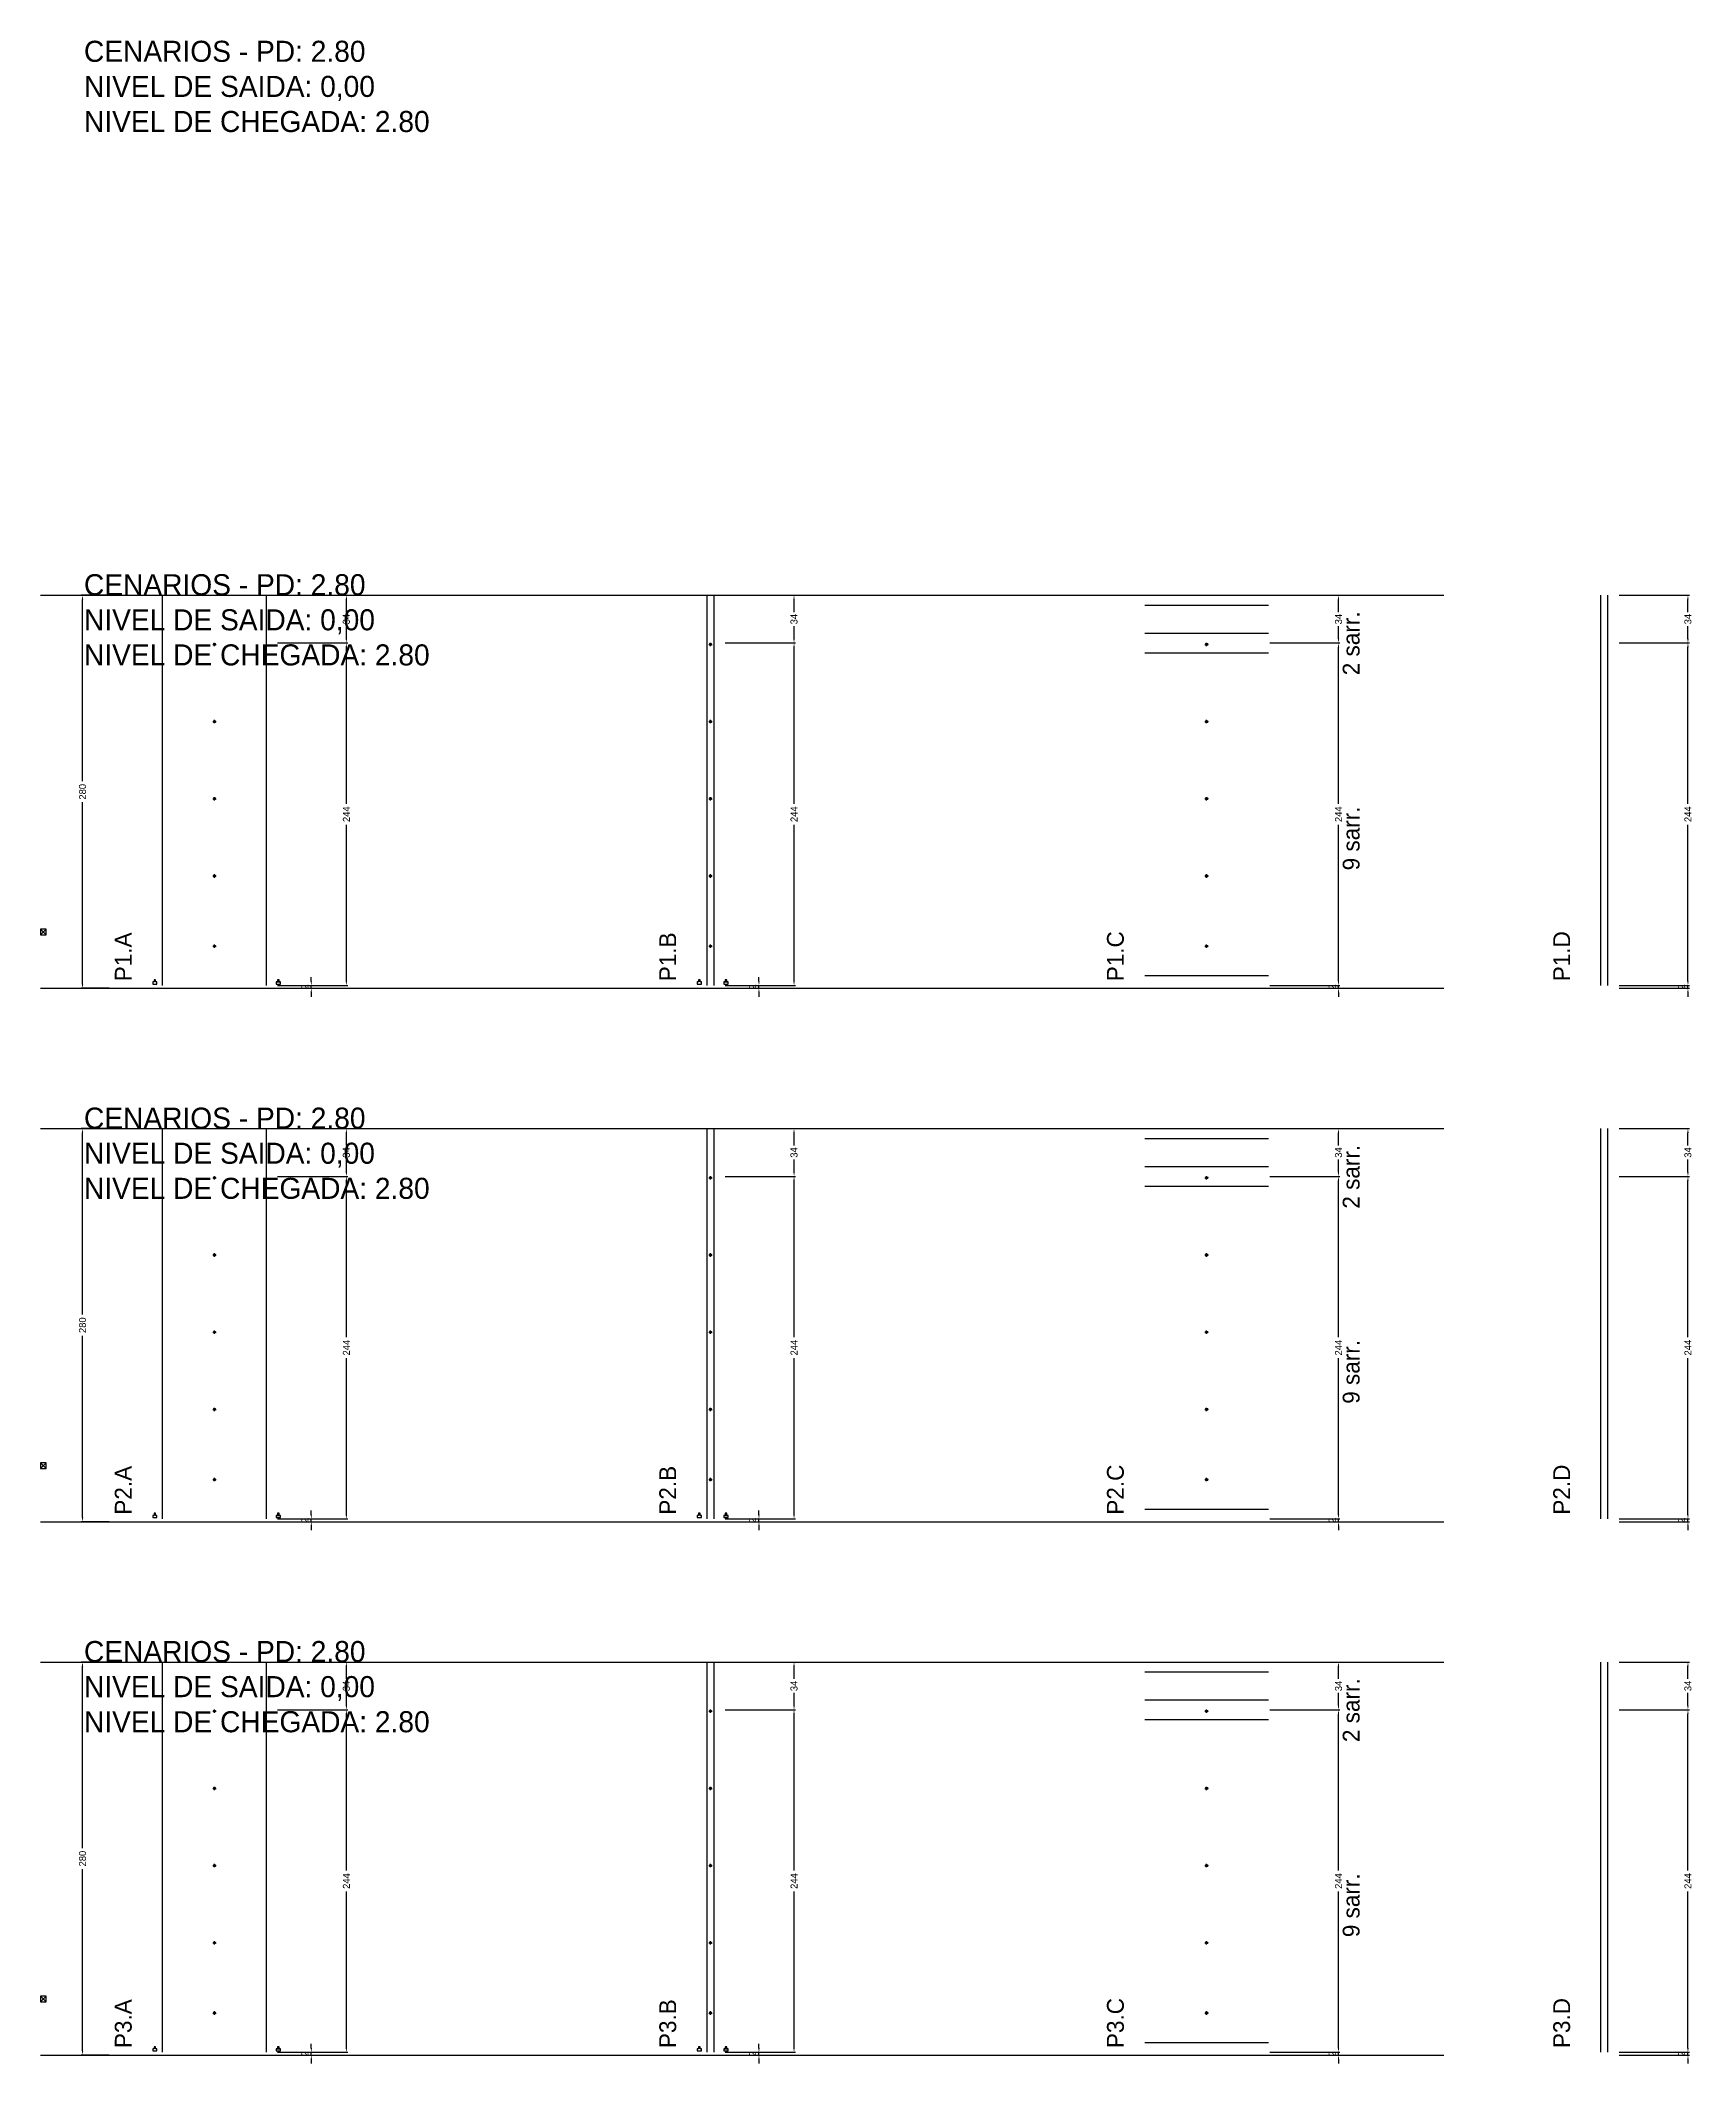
# Model space of a CAD drawing. Header units: centimetres. Extents: x -7000 to 4307, y -13306 to 295.
# Drawn here: x -7000 to -5823, y -1146 to 295 of the extents above; entities that cross this region are included whole.
import ezdxf

# ---------------------------------------------------------------- set-up
doc = ezdxf.new("R2010")
doc.units = ezdxf.units.CM
doc.linetypes.add('DASHED', pattern=[2, -2])
for name, color, linetype in [('COTA', 241, 'Continuous'), ('COTAS FURACAO', 16, 'Continuous'), ('NOMENCLATURA', 7, 'Continuous'), ('Nível', 160, 'Continuous'), ('SARR_2.2x7', 40, 'Continuous')]:
    doc.layers.add(name, color=color, linetype=linetype)
doc.dimstyles.new('PAINEL-NOVA', dxfattribs={"dimtxt": 5, "dimasz": 3, "dimexe": 1, "dimexo": 1, "dimgap": 1, "dimtad": 1, "dimcen": 2.5, "dimazin": 3, "dimtfac": 1, "dimtmove": 0, "dimatfit": 3})

# ---------------------------------------------------------------- blocks, each defined once
blk = doc.blocks.new('_CLOSEDFILLED')
at = {"color": 0, "linetype": 'BYBLOCK'}
blk.add_solid([(-1, 0.16), (0, 0), (-1, -0.16)], dxfattribs=at)
blk = doc.blocks.new('*D1')
for p, q in [((-6951, -100), (-6971, -100)), ((-6970, -232.5), (-6970, -103)), ((-6970, -377), (-6970, -247.5)), ((-6951, -380), (-6971, -380))]:
    blk.add_line(p, q)
at = {"layer": 'Defpoints'}
for p in [(-6950, -100), (-6970, -380), (-6950, -380)]:
    blk.add_point(p, dxfattribs=at)
at = {"layer": 'COTA', "xscale": 3, "yscale": 3}
for p, rotation in [((-6970, -100), 90), ((-6970, -380), 270)]:
    blk.add_blockref('_CLOSEDFILLED', p, dxfattribs=dict(at, rotation=rotation))
at = {"layer": 'COTA', "insert": (-6970, -240), "char_height": 5, "attachment_point": 5, "rotation": 90}
blk.add_mtext('280', dxfattribs=at)
blk = doc.blocks.new('MULDURA')
at = {"layer": 'Paineis'}
for p, q in [((0, 0), (4, 4)), ((4, 0), (0, 4))]:
    blk.add_line(p, q, dxfattribs=at)
blk.add_lwpolyline([(0, 0), (4, 0), (4, 4), (0, 4)], close=True, dxfattribs=at)
blk = doc.blocks.new('*D3')
for p, q in [((-6831, -134), (-6781, -134)), ((-6782, -248.5), (-6782, -137)), ((-6782, -375), (-6782, -263.5)), ((-6831, -378), (-6781, -378))]:
    blk.add_line(p, q)
at = {"layer": 'Defpoints'}
for p in [(-6832, -134), (-6832, -378), (-6782, -378)]:
    blk.add_point(p, dxfattribs=at)
at = {"layer": 'COTA', "xscale": 3, "yscale": 3}
for p, rotation in [((-6782, -134), 90), ((-6782, -378), 270)]:
    blk.add_blockref('_CLOSEDFILLED', p, dxfattribs=dict(at, rotation=rotation))
at = {"layer": 'COTA', "insert": (-6782, -256), "char_height": 5, "attachment_point": 5, "rotation": 90}
blk.add_mtext('244', dxfattribs=at)
blk = doc.blocks.new('*D4')
for p, q in [((-6831, -100), (-6781, -100)), ((-6782, -112), (-6782, -103)), ((-6782, -131), (-6782, -122)), ((-6831, -134), (-6781, -134))]:
    blk.add_line(p, q)
at = {"layer": 'Defpoints'}
for p in [(-6832, -100), (-6832, -134), (-6782, -134)]:
    blk.add_point(p, dxfattribs=at)
at = {"layer": 'COTA', "xscale": 3, "yscale": 3}
for p, rotation in [((-6782, -100), 90), ((-6782, -134), 270)]:
    blk.add_blockref('_CLOSEDFILLED', p, dxfattribs=dict(at, rotation=rotation))
at = {"layer": 'COTA', "insert": (-6782, -117), "char_height": 5, "attachment_point": 5, "rotation": 90}
blk.add_mtext('34', dxfattribs=at)
blk = doc.blocks.new('SLIPTEE')
at = {"layer": 'Paineis'}
blk.add_lwpolyline([(0, 0), (3, 0), (3, 1.5), (2, 1.5), (2, 3), (1, 3), (1, 1.5), (0, 1.5)], close=True, dxfattribs=at)
blk = doc.blocks.new('SLIPTDD')
at = {"layer": 'Paineis'}
blk.add_line((0, 1.5), (3, 1.5), dxfattribs=at)
blk.add_lwpolyline([(0, 0), (3, 0), (3, 1.5), (2, 1.5), (2, 3), (1, 3), (1, 1.5), (0, 1.5)], close=True, dxfattribs=at)
blk = doc.blocks.new('furacao')
at = {"layer": 'COTAS FURACAO'}
for p, q in [((-1.2, 0), (1.2, 0)), ((0, -1.2), (0, 1.2))]:
    blk.add_line(p, q, dxfattribs=at)
blk.add_circle((0, 0), 0.8, dxfattribs=at)
blk = doc.blocks.new('*D6')
for p, q in [((-6512, -134), (-6462, -134)), ((-6463, -248.5), (-6463, -137)), ((-6463, -375), (-6463, -263.5)), ((-6512, -378), (-6462, -378))]:
    blk.add_line(p, q)
at = {"layer": 'Defpoints'}
for p in [(-6513, -134), (-6513, -378), (-6463, -378)]:
    blk.add_point(p, dxfattribs=at)
at = {"layer": 'COTA', "xscale": 3, "yscale": 3}
for p, rotation in [((-6463, -134), 90), ((-6463, -378), 270)]:
    blk.add_blockref('_CLOSEDFILLED', p, dxfattribs=dict(at, rotation=rotation))
at = {"layer": 'COTA', "insert": (-6463, -256), "char_height": 5, "attachment_point": 5, "rotation": 90}
blk.add_mtext('244', dxfattribs=at)
blk = doc.blocks.new('*D7')
for p, q in [((-6512, -100), (-6462, -100)), ((-6463, -112), (-6463, -103)), ((-6463, -131), (-6463, -122)), ((-6512, -134), (-6462, -134))]:
    blk.add_line(p, q)
at = {"layer": 'Defpoints'}
for p in [(-6513, -100), (-6513, -134), (-6463, -134)]:
    blk.add_point(p, dxfattribs=at)
at = {"layer": 'COTA', "xscale": 3, "yscale": 3}
for p, rotation in [((-6463, -100), 90), ((-6463, -134), 270)]:
    blk.add_blockref('_CLOSEDFILLED', p, dxfattribs=dict(at, rotation=rotation))
at = {"layer": 'COTA', "insert": (-6463, -117), "char_height": 5, "attachment_point": 5, "rotation": 90}
blk.add_mtext('34', dxfattribs=at)
blk = doc.blocks.new('*D9')
for p, q in [((-6124, -134), (-6074, -134)), ((-6075, -248.5), (-6075, -137)), ((-6075, -375), (-6075, -263.5)), ((-6124, -378), (-6074, -378))]:
    blk.add_line(p, q)
at = {"layer": 'Defpoints'}
for p in [(-6125, -134), (-6125, -378), (-6075, -378)]:
    blk.add_point(p, dxfattribs=at)
at = {"layer": 'COTA', "xscale": 3, "yscale": 3}
for p, rotation in [((-6075, -134), 90), ((-6075, -378), 270)]:
    blk.add_blockref('_CLOSEDFILLED', p, dxfattribs=dict(at, rotation=rotation))
at = {"layer": 'COTA', "insert": (-6075, -256), "char_height": 5, "attachment_point": 5, "rotation": 90}
blk.add_mtext('244', dxfattribs=at)
blk = doc.blocks.new('*D10')
for p, q in [((-6124, -100), (-6074, -100)), ((-6075, -112), (-6075, -103)), ((-6075, -131), (-6075, -122)), ((-6124, -134), (-6074, -134))]:
    blk.add_line(p, q)
at = {"layer": 'Defpoints'}
for p in [(-6125, -100), (-6125, -134), (-6075, -134)]:
    blk.add_point(p, dxfattribs=at)
at = {"layer": 'COTA', "xscale": 3, "yscale": 3}
for p, rotation in [((-6075, -100), 90), ((-6075, -134), 270)]:
    blk.add_blockref('_CLOSEDFILLED', p, dxfattribs=dict(at, rotation=rotation))
at = {"layer": 'COTA', "insert": (-6075, -117), "char_height": 5, "attachment_point": 5, "rotation": 90}
blk.add_mtext('34', dxfattribs=at)
blk = doc.blocks.new('*D12')
for p, q in [((-5875, -134), (-5825, -134)), ((-5826, -248.5), (-5826, -137)), ((-5826, -375), (-5826, -263.5)), ((-5875, -378), (-5825, -378))]:
    blk.add_line(p, q)
at = {"layer": 'Defpoints'}
for p in [(-5876, -134), (-5876, -378), (-5826, -378)]:
    blk.add_point(p, dxfattribs=at)
at = {"layer": 'COTA', "xscale": 3, "yscale": 3}
for p, rotation in [((-5826, -134), 90), ((-5826, -378), 270)]:
    blk.add_blockref('_CLOSEDFILLED', p, dxfattribs=dict(at, rotation=rotation))
at = {"layer": 'COTA', "insert": (-5826, -256), "char_height": 5, "attachment_point": 5, "rotation": 90}
blk.add_mtext('244', dxfattribs=at)
blk = doc.blocks.new('*D13')
for p, q in [((-5875, -100), (-5825, -100)), ((-5826, -112), (-5826, -103)), ((-5826, -131), (-5826, -122)), ((-5875, -134), (-5825, -134))]:
    blk.add_line(p, q)
at = {"layer": 'Defpoints'}
for p in [(-5876, -100), (-5876, -134), (-5826, -134)]:
    blk.add_point(p, dxfattribs=at)
at = {"layer": 'COTA', "xscale": 3, "yscale": 3}
for p, rotation in [((-5826, -100), 90), ((-5826, -134), 270)]:
    blk.add_blockref('_CLOSEDFILLED', p, dxfattribs=dict(at, rotation=rotation))
at = {"layer": 'COTA', "insert": (-5826, -117), "char_height": 5, "attachment_point": 5, "rotation": 90}
blk.add_mtext('34', dxfattribs=at)
blk = doc.blocks.new('*D35')
for p, q in [((-6951, -480), (-6971, -480)), ((-6970, -612.5), (-6970, -483)), ((-6970, -757), (-6970, -627.5)), ((-6951, -760), (-6971, -760))]:
    blk.add_line(p, q)
at = {"layer": 'Defpoints'}
for p in [(-6950, -480), (-6970, -760), (-6950, -760)]:
    blk.add_point(p, dxfattribs=at)
at = {"layer": 'COTA', "xscale": 3, "yscale": 3}
for p, rotation in [((-6970, -480), 90), ((-6970, -760), 270)]:
    blk.add_blockref('_CLOSEDFILLED', p, dxfattribs=dict(at, rotation=rotation))
at = {"layer": 'COTA', "insert": (-6970, -620), "char_height": 5, "attachment_point": 5, "rotation": 90}
blk.add_mtext('280', dxfattribs=at)
blk = doc.blocks.new('*D37')
for p, q in [((-6831, -514), (-6781, -514)), ((-6782, -628.5), (-6782, -517)), ((-6782, -755), (-6782, -643.5)), ((-6831, -758), (-6781, -758))]:
    blk.add_line(p, q)
at = {"layer": 'Defpoints'}
for p in [(-6832, -514), (-6832, -758), (-6782, -758)]:
    blk.add_point(p, dxfattribs=at)
at = {"layer": 'COTA', "xscale": 3, "yscale": 3}
for p, rotation in [((-6782, -514), 90), ((-6782, -758), 270)]:
    blk.add_blockref('_CLOSEDFILLED', p, dxfattribs=dict(at, rotation=rotation))
at = {"layer": 'COTA', "insert": (-6782, -636), "char_height": 5, "attachment_point": 5, "rotation": 90}
blk.add_mtext('244', dxfattribs=at)
blk = doc.blocks.new('*D38')
for p, q in [((-6831, -480), (-6781, -480)), ((-6782, -492), (-6782, -483)), ((-6782, -511), (-6782, -502)), ((-6831, -514), (-6781, -514))]:
    blk.add_line(p, q)
at = {"layer": 'Defpoints'}
for p in [(-6832, -480), (-6832, -514), (-6782, -514)]:
    blk.add_point(p, dxfattribs=at)
at = {"layer": 'COTA', "xscale": 3, "yscale": 3}
for p, rotation in [((-6782, -480), 90), ((-6782, -514), 270)]:
    blk.add_blockref('_CLOSEDFILLED', p, dxfattribs=dict(at, rotation=rotation))
at = {"layer": 'COTA', "insert": (-6782, -497), "char_height": 5, "attachment_point": 5, "rotation": 90}
blk.add_mtext('34', dxfattribs=at)
blk = doc.blocks.new('*D40')
for p, q in [((-6512, -514), (-6462, -514)), ((-6463, -628.5), (-6463, -517)), ((-6463, -755), (-6463, -643.5)), ((-6512, -758), (-6462, -758))]:
    blk.add_line(p, q)
at = {"layer": 'Defpoints'}
for p in [(-6513, -514), (-6513, -758), (-6463, -758)]:
    blk.add_point(p, dxfattribs=at)
at = {"layer": 'COTA', "xscale": 3, "yscale": 3}
for p, rotation in [((-6463, -514), 90), ((-6463, -758), 270)]:
    blk.add_blockref('_CLOSEDFILLED', p, dxfattribs=dict(at, rotation=rotation))
at = {"layer": 'COTA', "insert": (-6463, -636), "char_height": 5, "attachment_point": 5, "rotation": 90}
blk.add_mtext('244', dxfattribs=at)
blk = doc.blocks.new('*D41')
for p, q in [((-6512, -480), (-6462, -480)), ((-6463, -492), (-6463, -483)), ((-6463, -511), (-6463, -502)), ((-6512, -514), (-6462, -514))]:
    blk.add_line(p, q)
at = {"layer": 'Defpoints'}
for p in [(-6513, -480), (-6513, -514), (-6463, -514)]:
    blk.add_point(p, dxfattribs=at)
at = {"layer": 'COTA', "xscale": 3, "yscale": 3}
for p, rotation in [((-6463, -480), 90), ((-6463, -514), 270)]:
    blk.add_blockref('_CLOSEDFILLED', p, dxfattribs=dict(at, rotation=rotation))
at = {"layer": 'COTA', "insert": (-6463, -497), "char_height": 5, "attachment_point": 5, "rotation": 90}
blk.add_mtext('34', dxfattribs=at)
blk = doc.blocks.new('*D43')
for p, q in [((-6124, -514), (-6074, -514)), ((-6075, -628.5), (-6075, -517)), ((-6075, -755), (-6075, -643.5)), ((-6124, -758), (-6074, -758))]:
    blk.add_line(p, q)
at = {"layer": 'Defpoints'}
for p in [(-6125, -514), (-6125, -758), (-6075, -758)]:
    blk.add_point(p, dxfattribs=at)
at = {"layer": 'COTA', "xscale": 3, "yscale": 3}
for p, rotation in [((-6075, -514), 90), ((-6075, -758), 270)]:
    blk.add_blockref('_CLOSEDFILLED', p, dxfattribs=dict(at, rotation=rotation))
at = {"layer": 'COTA', "insert": (-6075, -636), "char_height": 5, "attachment_point": 5, "rotation": 90}
blk.add_mtext('244', dxfattribs=at)
blk = doc.blocks.new('*D44')
for p, q in [((-6124, -480), (-6074, -480)), ((-6075, -492), (-6075, -483)), ((-6075, -511), (-6075, -502)), ((-6124, -514), (-6074, -514))]:
    blk.add_line(p, q)
at = {"layer": 'Defpoints'}
for p in [(-6125, -480), (-6125, -514), (-6075, -514)]:
    blk.add_point(p, dxfattribs=at)
at = {"layer": 'COTA', "xscale": 3, "yscale": 3}
for p, rotation in [((-6075, -480), 90), ((-6075, -514), 270)]:
    blk.add_blockref('_CLOSEDFILLED', p, dxfattribs=dict(at, rotation=rotation))
at = {"layer": 'COTA', "insert": (-6075, -497), "char_height": 5, "attachment_point": 5, "rotation": 90}
blk.add_mtext('34', dxfattribs=at)
blk = doc.blocks.new('*D46')
for p, q in [((-5875, -514), (-5825, -514)), ((-5826, -628.5), (-5826, -517)), ((-5826, -755), (-5826, -643.5)), ((-5875, -758), (-5825, -758))]:
    blk.add_line(p, q)
at = {"layer": 'Defpoints'}
for p in [(-5876, -514), (-5876, -758), (-5826, -758)]:
    blk.add_point(p, dxfattribs=at)
at = {"layer": 'COTA', "xscale": 3, "yscale": 3}
for p, rotation in [((-5826, -514), 90), ((-5826, -758), 270)]:
    blk.add_blockref('_CLOSEDFILLED', p, dxfattribs=dict(at, rotation=rotation))
at = {"layer": 'COTA', "insert": (-5826, -636), "char_height": 5, "attachment_point": 5, "rotation": 90}
blk.add_mtext('244', dxfattribs=at)
blk = doc.blocks.new('*D47')
for p, q in [((-5875, -480), (-5825, -480)), ((-5826, -492), (-5826, -483)), ((-5826, -511), (-5826, -502)), ((-5875, -514), (-5825, -514))]:
    blk.add_line(p, q)
at = {"layer": 'Defpoints'}
for p in [(-5876, -480), (-5876, -514), (-5826, -514)]:
    blk.add_point(p, dxfattribs=at)
at = {"layer": 'COTA', "xscale": 3, "yscale": 3}
for p, rotation in [((-5826, -480), 90), ((-5826, -514), 270)]:
    blk.add_blockref('_CLOSEDFILLED', p, dxfattribs=dict(at, rotation=rotation))
at = {"layer": 'COTA', "insert": (-5826, -497), "char_height": 5, "attachment_point": 5, "rotation": 90}
blk.add_mtext('34', dxfattribs=at)
blk = doc.blocks.new('*D69')
for p, q in [((-6951, -860), (-6971, -860)), ((-6970, -992.5), (-6970, -863)), ((-6970, -1137), (-6970, -1007.5)), ((-6951, -1140), (-6971, -1140))]:
    blk.add_line(p, q)
at = {"layer": 'Defpoints'}
for p in [(-6950, -860), (-6970, -1140), (-6950, -1140)]:
    blk.add_point(p, dxfattribs=at)
at = {"layer": 'COTA', "xscale": 3, "yscale": 3}
for p, rotation in [((-6970, -860), 90), ((-6970, -1140), 270)]:
    blk.add_blockref('_CLOSEDFILLED', p, dxfattribs=dict(at, rotation=rotation))
at = {"layer": 'COTA', "insert": (-6970, -1000), "char_height": 5, "attachment_point": 5, "rotation": 90}
blk.add_mtext('280', dxfattribs=at)
blk = doc.blocks.new('*D71')
for p, q in [((-6831, -894), (-6781, -894)), ((-6782, -1008.5), (-6782, -897)), ((-6782, -1135), (-6782, -1023.5)), ((-6831, -1138), (-6781, -1138))]:
    blk.add_line(p, q)
at = {"layer": 'Defpoints'}
for p in [(-6832, -894), (-6832, -1138), (-6782, -1138)]:
    blk.add_point(p, dxfattribs=at)
at = {"layer": 'COTA', "xscale": 3, "yscale": 3}
for p, rotation in [((-6782, -894), 90), ((-6782, -1138), 270)]:
    blk.add_blockref('_CLOSEDFILLED', p, dxfattribs=dict(at, rotation=rotation))
at = {"layer": 'COTA', "insert": (-6782, -1016), "char_height": 5, "attachment_point": 5, "rotation": 90}
blk.add_mtext('244', dxfattribs=at)
blk = doc.blocks.new('*D72')
for p, q in [((-6831, -860), (-6781, -860)), ((-6782, -872), (-6782, -863)), ((-6782, -891), (-6782, -882)), ((-6831, -894), (-6781, -894))]:
    blk.add_line(p, q)
at = {"layer": 'Defpoints'}
for p in [(-6832, -860), (-6832, -894), (-6782, -894)]:
    blk.add_point(p, dxfattribs=at)
at = {"layer": 'COTA', "xscale": 3, "yscale": 3}
for p, rotation in [((-6782, -860), 90), ((-6782, -894), 270)]:
    blk.add_blockref('_CLOSEDFILLED', p, dxfattribs=dict(at, rotation=rotation))
at = {"layer": 'COTA', "insert": (-6782, -877), "char_height": 5, "attachment_point": 5, "rotation": 90}
blk.add_mtext('34', dxfattribs=at)
blk = doc.blocks.new('*D74')
for p, q in [((-6512, -894), (-6462, -894)), ((-6463, -1008.5), (-6463, -897)), ((-6463, -1135), (-6463, -1023.5)), ((-6512, -1138), (-6462, -1138))]:
    blk.add_line(p, q)
at = {"layer": 'Defpoints'}
for p in [(-6513, -894), (-6513, -1138), (-6463, -1138)]:
    blk.add_point(p, dxfattribs=at)
at = {"layer": 'COTA', "xscale": 3, "yscale": 3}
for p, rotation in [((-6463, -894), 90), ((-6463, -1138), 270)]:
    blk.add_blockref('_CLOSEDFILLED', p, dxfattribs=dict(at, rotation=rotation))
at = {"layer": 'COTA', "insert": (-6463, -1016), "char_height": 5, "attachment_point": 5, "rotation": 90}
blk.add_mtext('244', dxfattribs=at)
blk = doc.blocks.new('*D75')
for p, q in [((-6512, -860), (-6462, -860)), ((-6463, -872), (-6463, -863)), ((-6463, -891), (-6463, -882)), ((-6512, -894), (-6462, -894))]:
    blk.add_line(p, q)
at = {"layer": 'Defpoints'}
for p in [(-6513, -860), (-6513, -894), (-6463, -894)]:
    blk.add_point(p, dxfattribs=at)
at = {"layer": 'COTA', "xscale": 3, "yscale": 3}
for p, rotation in [((-6463, -860), 90), ((-6463, -894), 270)]:
    blk.add_blockref('_CLOSEDFILLED', p, dxfattribs=dict(at, rotation=rotation))
at = {"layer": 'COTA', "insert": (-6463, -877), "char_height": 5, "attachment_point": 5, "rotation": 90}
blk.add_mtext('34', dxfattribs=at)
blk = doc.blocks.new('*D77')
for p, q in [((-6124, -894), (-6074, -894)), ((-6075, -1008.5), (-6075, -897)), ((-6075, -1135), (-6075, -1023.5)), ((-6124, -1138), (-6074, -1138))]:
    blk.add_line(p, q)
at = {"layer": 'Defpoints'}
for p in [(-6125, -894), (-6125, -1138), (-6075, -1138)]:
    blk.add_point(p, dxfattribs=at)
at = {"layer": 'COTA', "xscale": 3, "yscale": 3}
for p, rotation in [((-6075, -894), 90), ((-6075, -1138), 270)]:
    blk.add_blockref('_CLOSEDFILLED', p, dxfattribs=dict(at, rotation=rotation))
at = {"layer": 'COTA', "insert": (-6075, -1016), "char_height": 5, "attachment_point": 5, "rotation": 90}
blk.add_mtext('244', dxfattribs=at)
blk = doc.blocks.new('*D78')
for p, q in [((-6124, -860), (-6074, -860)), ((-6075, -872), (-6075, -863)), ((-6075, -891), (-6075, -882)), ((-6124, -894), (-6074, -894))]:
    blk.add_line(p, q)
at = {"layer": 'Defpoints'}
for p in [(-6125, -860), (-6125, -894), (-6075, -894)]:
    blk.add_point(p, dxfattribs=at)
at = {"layer": 'COTA', "xscale": 3, "yscale": 3}
for p, rotation in [((-6075, -860), 90), ((-6075, -894), 270)]:
    blk.add_blockref('_CLOSEDFILLED', p, dxfattribs=dict(at, rotation=rotation))
at = {"layer": 'COTA', "insert": (-6075, -877), "char_height": 5, "attachment_point": 5, "rotation": 90}
blk.add_mtext('34', dxfattribs=at)
blk = doc.blocks.new('*D80')
for p, q in [((-5875, -894), (-5825, -894)), ((-5826, -1008.5), (-5826, -897)), ((-5826, -1135), (-5826, -1023.5)), ((-5875, -1138), (-5825, -1138))]:
    blk.add_line(p, q)
at = {"layer": 'Defpoints'}
for p in [(-5876, -894), (-5876, -1138), (-5826, -1138)]:
    blk.add_point(p, dxfattribs=at)
at = {"layer": 'COTA', "xscale": 3, "yscale": 3}
for p, rotation in [((-5826, -894), 90), ((-5826, -1138), 270)]:
    blk.add_blockref('_CLOSEDFILLED', p, dxfattribs=dict(at, rotation=rotation))
at = {"layer": 'COTA', "insert": (-5826, -1016), "char_height": 5, "attachment_point": 5, "rotation": 90}
blk.add_mtext('244', dxfattribs=at)
blk = doc.blocks.new('*D81')
for p, q in [((-5875, -860), (-5825, -860)), ((-5826, -872), (-5826, -863)), ((-5826, -891), (-5826, -882)), ((-5875, -894), (-5825, -894))]:
    blk.add_line(p, q)
at = {"layer": 'Defpoints'}
for p in [(-5876, -860), (-5876, -894), (-5826, -894)]:
    blk.add_point(p, dxfattribs=at)
at = {"layer": 'COTA', "xscale": 3, "yscale": 3}
for p, rotation in [((-5826, -860), 90), ((-5826, -894), 270)]:
    blk.add_blockref('_CLOSEDFILLED', p, dxfattribs=dict(at, rotation=rotation))
at = {"layer": 'COTA', "insert": (-5826, -877), "char_height": 5, "attachment_point": 5, "rotation": 90}
blk.add_mtext('34', dxfattribs=at)

msp = doc.modelspace()

# ---------------------------------------------------------------- linework, layer by layer
at = {"layer": 'Nível', "linetype": 'DASHED'}
for points in [[(-7000, -100), (-6000, -100)], [(-7000, -380), (-6000, -380)], [(-7000, -480), (-6000, -480)], [(-7000, -760), (-6000, -760)], [(-7000, -860), (-6000, -860)], [(-7000, -1140), (-6000, -1140)]]:
    msp.add_lwpolyline(points, dxfattribs=at)
at = {"layer": 'SARR_2.2x7'}
for points in [[(-6913, -134), (-6913, -100)], [(-6839, -134), (-6839, -100)], [(-6525, -134), (-6525, -100)], [(-6520, -134), (-6520, -100)], [(-5888, -134), (-5888, -100)], [(-5883, -134), (-5883, -100)], [(-6213, -107), (-6125, -107)], [(-6213, -127), (-6125, -127)], [(-6213, -141), (-6125, -141)], [(-6213, -371), (-6125, -371)], [(-6913, -514), (-6913, -480)], [(-6839, -514), (-6839, -480)], [(-6525, -514), (-6525, -480)], [(-6520, -514), (-6520, -480)], [(-6213, -487), (-6125, -487)], [(-5888, -514), (-5888, -480)], [(-5883, -514), (-5883, -480)], [(-6213, -507), (-6125, -507)], [(-6213, -521), (-6125, -521)], [(-6213, -751), (-6125, -751)], [(-6913, -894), (-6913, -860)], [(-6839, -894), (-6839, -860)], [(-6525, -894), (-6525, -860)], [(-6520, -894), (-6520, -860)], [(-5888, -894), (-5888, -860)], [(-5883, -894), (-5883, -860)], [(-6213, -867), (-6125, -867)], [(-6213, -887), (-6125, -887)], [(-6213, -901), (-6125, -901)], [(-6213, -1131), (-6125, -1131)]]:
    msp.add_lwpolyline(points, dxfattribs=at)
at = {"layer": 'SARR_2.2x7', "linetype": 'DASHED'}
for points in [[(-6913, -378), (-6913, -134)], [(-6839, -378), (-6839, -134)], [(-6525, -378), (-6525, -134)], [(-6520, -378), (-6520, -134)], [(-5888, -378), (-5888, -134)], [(-5883, -378), (-5883, -134)], [(-6913, -758), (-6913, -514)], [(-6839, -758), (-6839, -514)], [(-6525, -758), (-6525, -514)], [(-6520, -758), (-6520, -514)], [(-5888, -758), (-5888, -514)], [(-5883, -758), (-5883, -514)], [(-6913, -1138), (-6913, -894)], [(-6839, -1138), (-6839, -894)], [(-6525, -1138), (-6525, -894)], [(-6520, -1138), (-6520, -894)], [(-5888, -1138), (-5888, -894)], [(-5883, -1138), (-5883, -894)]]:
    msp.add_lwpolyline(points, dxfattribs=at)

# ---------------------------------------------------------------- block references
at = {"layer": 'COTA'}
for name, p in [('furacao', (-6876, -135)), ('furacao', (-6522.5, -135)), ('furacao', (-6169, -135)), ('furacao', (-6876, -190)), ('furacao', (-6522.5, -190)), ('furacao', (-6169, -190)), ('furacao', (-6876, -245)), ('furacao', (-6522.5, -245)), ('furacao', (-6169, -245)), ('furacao', (-6876, -300)), ('furacao', (-6522.5, -300)), ('furacao', (-6169, -300)), ('MULDURA', (-7000, -342)), ('furacao', (-6876, -350)), ('furacao', (-6522.5, -350)), ('furacao', (-6169, -350)), ('SLIPTEE', (-6920, -377)), ('SLIPTDD', (-6832, -377)), ('SLIPTEE', (-6532, -377)), ('SLIPTDD', (-6513, -377)), ('furacao', (-6876, -515)), ('furacao', (-6522.5, -515)), ('furacao', (-6169, -515)), ('furacao', (-6876, -570)), ('furacao', (-6522.5, -570)), ('furacao', (-6169, -570)), ('furacao', (-6876, -625)), ('furacao', (-6522.5, -625)), ('furacao', (-6169, -625)), ('furacao', (-6876, -680)), ('furacao', (-6522.5, -680)), ('furacao', (-6169, -680)), ('MULDURA', (-7000, -722)), ('furacao', (-6876, -730)), ('furacao', (-6522.5, -730)), ('furacao', (-6169, -730)), ('SLIPTEE', (-6920, -757)), ('SLIPTDD', (-6832, -757)), ('SLIPTEE', (-6532, -757)), ('SLIPTDD', (-6513, -757)), ('furacao', (-6876, -895)), ('furacao', (-6522.5, -895)), ('furacao', (-6169, -895)), ('furacao', (-6876, -950)), ('furacao', (-6522.5, -950)), ('furacao', (-6169, -950)), ('furacao', (-6876, -1005)), ('furacao', (-6522.5, -1005)), ('furacao', (-6169, -1005)), ('furacao', (-6876, -1060)), ('furacao', (-6522.5, -1060)), ('furacao', (-6169, -1060)), ('MULDURA', (-7000, -1102)), ('furacao', (-6876, -1110)), ('furacao', (-6522.5, -1110)), ('furacao', (-6169, -1110)), ('SLIPTEE', (-6920, -1137)), ('SLIPTDD', (-6832, -1137)), ('SLIPTEE', (-6532, -1137)), ('SLIPTDD', (-6513, -1137))]:
    msp.add_blockref(name, p, dxfattribs=at)

# ---------------------------------------------------------------- texts
at = {"layer": 'NOMENCLATURA'}
for s, p in [('CENARIOS - PD: 2.80', (-6969, 280)), ('NIVEL DE SAIDA: 0,00', (-6969, 255)), ('NIVEL DE CHEGADA: 2.80', (-6969, 230)), ('CENARIOS - PD: 2.80', (-6969, -100)), ('NIVEL DE SAIDA: 0,00', (-6969, -125)), ('NIVEL DE CHEGADA: 2.80', (-6969, -150)), ('CENARIOS - PD: 2.80', (-6969, -480)), ('NIVEL DE SAIDA: 0,00', (-6969, -505)), ('NIVEL DE CHEGADA: 2.80', (-6969, -530)), ('CENARIOS - PD: 2.80', (-6969, -860)), ('NIVEL DE SAIDA: 0,00', (-6969, -885)), ('NIVEL DE CHEGADA: 2.80', (-6969, -910))]:
    msp.add_text(s, height=15, dxfattribs=at).set_placement(p)
for s, p in [('2 sarr.', (-6060, -157)), ('9 sarr.', (-6060, -296)), ('P1.A', (-6935, -375)), ('P1.B', (-6547, -375)), ('P1.C', (-6228, -375)), ('P1.D', (-5910, -375)), ('2 sarr.', (-6060, -537)), ('9 sarr.', (-6060, -676)), ('P2.A', (-6935, -755)), ('P2.C', (-6228, -755)), ('P2.D', (-5910, -755)), ('P2.B', (-6547, -755)), ('2 sarr.', (-6060, -917)), ('9 sarr.', (-6060, -1056)), ('P3.A', (-6935, -1135)), ('P3.B', (-6547, -1135)), ('P3.C', (-6228, -1135)), ('P3.D', (-5910, -1135))]:
    msp.add_text(s, height=12, rotation=90, dxfattribs=at).set_placement(p)

# ---------------------------------------------------------------- dimensions: what is measured, and where the dimension line sits
at = {"layer": 'COTA'}
for base, p1, p2, picture, middle in [((-6970, -380), (-6950, -380), (-6950, -100), '*D1', (-6970, -240)), ((-6782, -134), (-6832, -134), (-6832, -100), '*D4', (-6782, -117)), ((-6463, -134), (-6513, -134), (-6513, -100), '*D7', (-6463, -117)), ((-6075, -134), (-6125, -134), (-6125, -100), '*D10', (-6075, -117)), ((-5826, -134), (-5876, -134), (-5876, -100), '*D13', (-5826, -117)), ((-6782, -378), (-6832, -378), (-6832, -134), '*D3', (-6782, -256)), ((-6463, -378), (-6513, -378), (-6513, -134), '*D6', (-6463, -256)), ((-6075, -378), (-6125, -378), (-6125, -134), '*D9', (-6075, -256)), ((-5826, -378), (-5876, -378), (-5876, -134), '*D12', (-5826, -256)), ((-6970, -760), (-6950, -760), (-6950, -480), '*D35', (-6970, -620)), ((-6782, -514), (-6832, -514), (-6832, -480), '*D38', (-6782, -497)), ((-6463, -514), (-6513, -514), (-6513, -480), '*D41', (-6463, -497)), ((-6075, -514), (-6125, -514), (-6125, -480), '*D44', (-6075, -497)), ((-5826, -514), (-5876, -514), (-5876, -480), '*D47', (-5826, -497)), ((-6782, -758), (-6832, -758), (-6832, -514), '*D37', (-6782, -636)), ((-6463, -758), (-6513, -758), (-6513, -514), '*D40', (-6463, -636)), ((-6075, -758), (-6125, -758), (-6125, -514), '*D43', (-6075, -636)), ((-5826, -758), (-5876, -758), (-5876, -514), '*D46', (-5826, -636)), ((-6970, -1140), (-6950, -1140), (-6950, -860), '*D69', (-6970, -1000)), ((-6782, -894), (-6832, -894), (-6832, -860), '*D72', (-6782, -877)), ((-6463, -894), (-6513, -894), (-6513, -860), '*D75', (-6463, -877)), ((-6075, -894), (-6125, -894), (-6125, -860), '*D78', (-6075, -877)), ((-5826, -894), (-5876, -894), (-5876, -860), '*D81', (-5826, -877)), ((-6782, -1138), (-6832, -1138), (-6832, -894), '*D71', (-6782, -1016)), ((-6463, -1138), (-6513, -1138), (-6513, -894), '*D74', (-6463, -1016)), ((-6075, -1138), (-6125, -1138), (-6125, -894), '*D77', (-6075, -1016)), ((-5826, -1138), (-5876, -1138), (-5876, -894), '*D80', (-5826, -1016))]:
    dim = msp.add_linear_dim(base=base, p1=p1, p2=p2, angle=90, dimstyle='PAINEL-NOVA', dxfattribs=at)
    dim.commit()
    dim.dimension.update_dxf_attribs({"geometry": picture, "text_midpoint": middle})
for base, p1, p2 in [((-6807, -380), (-6832, -380), (-6832, -378)), ((-6488, -380), (-6513, -380), (-6513, -378)), ((-6075, -380), (-6125, -380), (-6125, -378)), ((-5826, -380), (-5876, -380), (-5876, -378)), ((-6807, -760), (-6832, -760), (-6832, -758)), ((-6488, -760), (-6513, -760), (-6513, -758)), ((-6075, -760), (-6125, -760), (-6125, -758)), ((-5826, -760), (-5876, -760), (-5876, -758)), ((-6807, -1140), (-6832, -1140), (-6832, -1138)), ((-6488, -1140), (-6513, -1140), (-6513, -1138)), ((-6075, -1140), (-6125, -1140), (-6125, -1138)), ((-5826, -1140), (-5876, -1140), (-5876, -1138))]:
    msp.add_linear_dim(base=base, p1=p1, p2=p2, angle=90, dimstyle='PAINEL-NOVA', dxfattribs=at).render()

doc.saveas('drawing.dxf')
